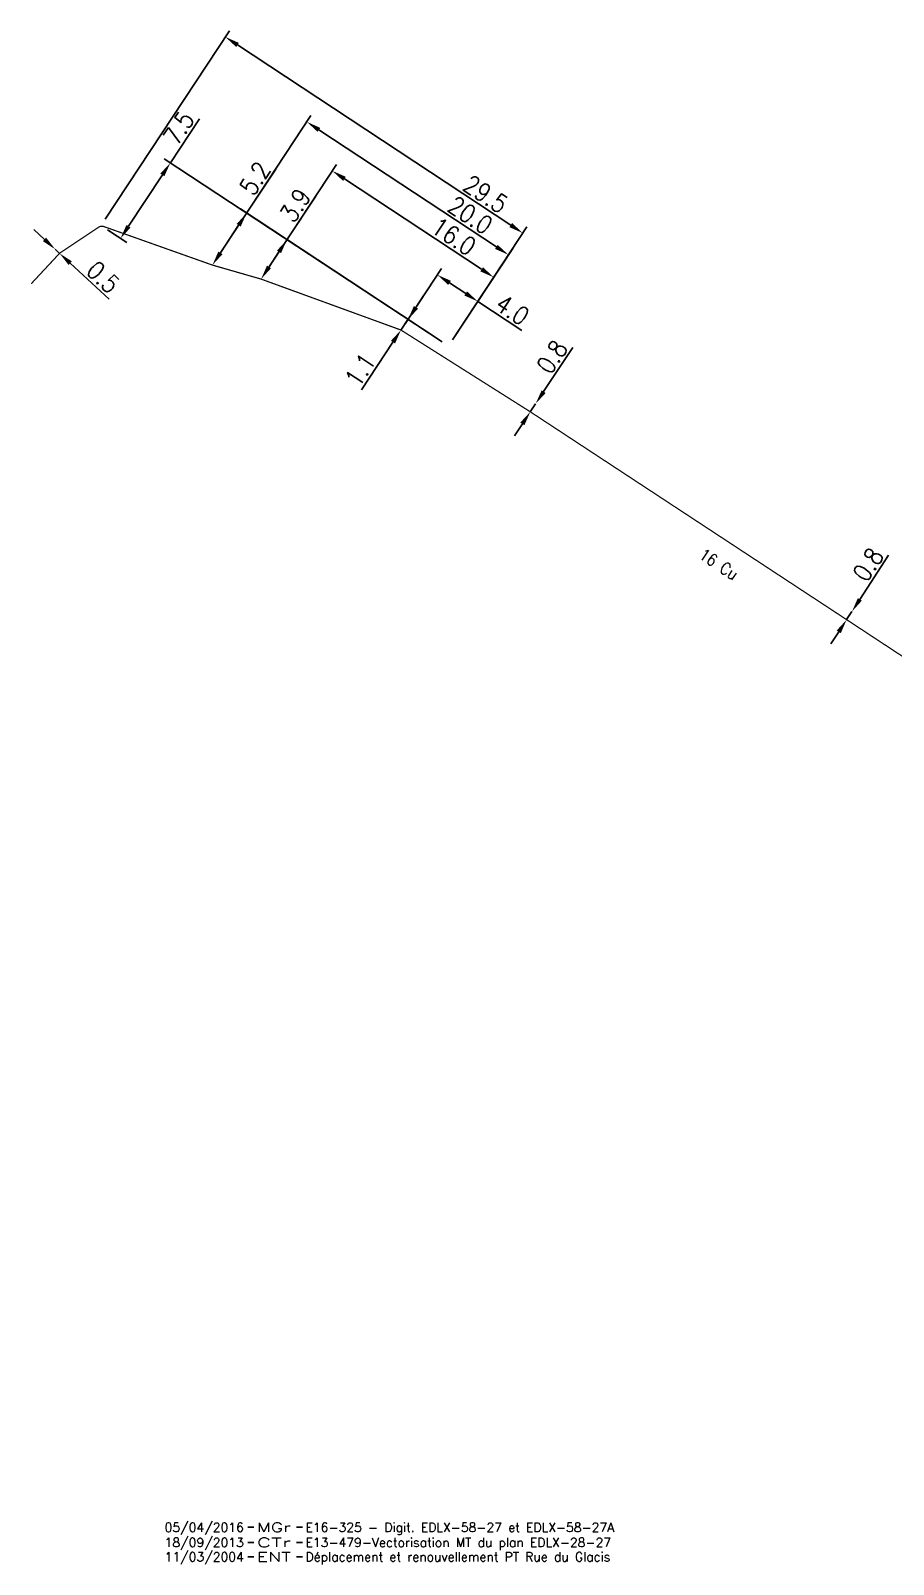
# Model space of a CAD drawing. Header units: millimetres. Extents: x 200000 to 200484, y 53266 to 53990.
# Drawn here: x 200000 to 200071.4, y 53510.1 to 53637.1 of the extents above; entities that cross this region are included whole.
import ezdxf
from ezdxf.enums import TextEntityAlignment as Align

# ---------------------------------------------------------------- set-up
doc = ezdxf.new("R2010")
doc.units = ezdxf.units.MM
doc.header["$PDMODE"] = 34
doc.layers.get('0').update_dxf_attribs({"linetype": 'CONTINUOUS'})
doc.layers.get('DEFPOINTS').update_dxf_attribs({"linetype": 'CONTINUOUS'})
doc.layers.add('M_130', color=3, linetype='M_ST_15')
doc.layers.add('M_910', color=7, linetype='CONTINUOUS', plot=False)
doc.styles.get("Standard").update_dxf_attribs({"font": 'romans.shx', "width": 0.85})
doc.linetypes.add('M_ST_15', pattern='A,5,-0.3,["XX",Standard,S=1,R=0,X=0,Y=-0.5],-2.5', length=7.8)
doc.dimstyles.get("Standard").update_dxf_attribs({"dimtxt": 1.5, "dimasz": 1.2, "dimexe": 0.625, "dimexo": 0.625, "dimgap": 0.25, "dimtad": 1, "dimdec": 1, "dimzin": 0, "dimdsep": 46, "dimtxsty": 'Standard', "dimcen": -0.5, "dimadec": 0, "dimazin": 0, "dimtfac": 1, "dimtdec": 1, "dimtmove": 0, "dimatfit": 3, "dimfxl": 0, "dimtolj": 1, "dimtzin": 0, "dimarcsym": 0})

# ---------------------------------------------------------------- blocks, each defined once
blk = doc.blocks.new('GIS_MODF')
at = {"color": 0, "linetype": 'Continuous', "flags": 128}
for points in [[(-2.26, -0.01), (-1.76, -0.01)], [(1.76, -0.01), (2.26, -0.01)]]:
    blk.add_lwpolyline(points, dxfattribs=at)
at = {"color": 0, "linetype": 'Continuous'}
blk.add_attdef('DATE', text='', height=0.75, dxfattribs=at).set_placement((-2.58, -0.39), align=Align.RIGHT)
at = {"color": 0, "linetype": 'Continuous', "width": 3.590909}
blk.add_attdef('USER', text='', height=0.75, dxfattribs=at).set_placement((-1.52, -0.39), (1.31, -0.39), align=Align.FIT)
at = {"color": 0, "linetype": 'Continuous'}
blk.add_attdef('DESC', (2.53, -0.39), '', height=0.75, dxfattribs=at)
blk = doc.blocks.new('*D29')
at = {"layer": 'DEFPOINTS', "color": 0, "linetype": 'Continuous', "transparency": 16777216}
for p in [(200067.95, 53589.02), (200067.95, 53589.02), (200067.51, 53588.35)]:
    blk.add_point(p, dxfattribs=at)
at = {"layer": 'M_130', "color": 0, "linetype": 'Continuous', "lineweight": -2, "transparency": 16777216}
for p, q in [((200068.6, 53590.03), (200070.99, 53593.69)), ((200067.51, 53588.35), (200067.95, 53589.02)), ((200066.86, 53587.34), (200066.2, 53586.34))]:
    blk.add_line(p, q, dxfattribs=at)
at = {"layer": 'M_130', "color": 0, "linetype": 'Continuous', "transparency": 16777216}
for points in [[(200068.44, 53590.13), (200068.77, 53589.92), (200067.95, 53589.02)], [(200066.69, 53587.45), (200067.03, 53587.23), (200067.51, 53588.35)]]:
    blk.add_solid(points, dxfattribs=at)
at = {"layer": 'M_130', "color": 0, "linetype": 'Continuous', "transparency": 16777216, "insert": (200069.29, 53592.91), "char_height": 1.5, "attachment_point": 5, "rotation": 56.9254}
blk.add_mtext('\\A1;0.8', dxfattribs=at)
blk = doc.blocks.new('*D30')
at = {"layer": 'DEFPOINTS', "color": 0, "linetype": 'Continuous', "transparency": 16777216}
for p in [(200041.32, 53605.56), (200041.76, 53606.23), (200041.76, 53606.23)]:
    blk.add_point(p, dxfattribs=at)
at = {"layer": 'M_130', "color": 0, "linetype": 'Continuous', "lineweight": -2, "transparency": 16777216}
for p, q in [((200042.42, 53607.23), (200044.83, 53610.88)), ((200041.32, 53605.56), (200041.76, 53606.23)), ((200040.66, 53604.56), (200040, 53603.56))]:
    blk.add_line(p, q, dxfattribs=at)
at = {"layer": 'M_130', "color": 0, "linetype": 'Continuous', "transparency": 16777216}
for points in [[(200042.26, 53607.34), (200042.59, 53607.12), (200041.76, 53606.23)], [(200040.49, 53604.67), (200040.83, 53604.45), (200041.32, 53605.56)]]:
    blk.add_solid(points, dxfattribs=at)
at = {"layer": 'M_130', "color": 0, "linetype": 'Continuous', "transparency": 16777216, "insert": (200043.12, 53610.11), "char_height": 1.5, "attachment_point": 5, "rotation": 56.5953}
blk.add_mtext('\\A1;0.8', dxfattribs=at)
blk = doc.blocks.new('*D31')
at = {"layer": 'DEFPOINTS', "color": 0, "linetype": 'Continuous', "transparency": 16777216}
for p in [(200036.97, 53614.7), (200030.61, 53612.33), (200034.53, 53611)]:
    blk.add_point(p, dxfattribs=at)
at = {"layer": 'M_130', "color": 0, "linetype": 'Continuous', "lineweight": -2, "transparency": 16777216}
for p, q in [((200030.96, 53612.85), (200033.97, 53617.42)), ((200034.63, 53616.24), (200035.97, 53615.36)), ((200034.87, 53611.52), (200037.31, 53615.22)), ((200036.97, 53614.7), (200040.62, 53612.29))]:
    blk.add_line(p, q, dxfattribs=at)
at = {"layer": 'M_130', "color": 0, "linetype": 'Continuous', "transparency": 16777216}
for points in [[(200034.74, 53616.41), (200034.52, 53616.07), (200033.63, 53616.9)], [(200036.08, 53615.53), (200035.86, 53615.19), (200036.97, 53614.7)]]:
    blk.add_solid(points, dxfattribs=at)
at = {"layer": 'M_130', "color": 0, "linetype": 'Continuous', "transparency": 16777216, "insert": (200039.84, 53614), "char_height": 1.5, "attachment_point": 5, "rotation": 326.5953}
blk.add_mtext('\\A1;4.0', dxfattribs=at)
blk = doc.blocks.new('*D32')
at = {"layer": 'DEFPOINTS', "color": 0, "linetype": 'Continuous', "transparency": 16777216}
for p in [(200031.19, 53613.2), (200030.61, 53612.33), (200034.53, 53611)]:
    blk.add_point(p, dxfattribs=at)
at = {"layer": 'M_130', "color": 0, "linetype": 'Continuous', "lineweight": -2, "transparency": 16777216}
for p, q in [((200031.85, 53614.21), (200032.51, 53615.21)), ((200031.19, 53613.2), (200030.61, 53612.33)), ((200034.01, 53611.35), (200030.67, 53613.55)), ((200029.95, 53611.33), (200027.35, 53607.38))]:
    blk.add_line(p, q, dxfattribs=at)
at = {"layer": 'M_130', "color": 0, "linetype": 'Continuous', "transparency": 16777216}
for points in [[(200031.68, 53614.32), (200032.02, 53614.1), (200031.19, 53613.2)], [(200029.78, 53611.44), (200030.12, 53611.22), (200030.61, 53612.33)]]:
    blk.add_solid(points, dxfattribs=at)
at = {"layer": 'M_130', "color": 0, "linetype": 'Continuous', "transparency": 16777216, "insert": (200027.24, 53609.03), "char_height": 1.5, "attachment_point": 5, "rotation": 56.5953}
blk.add_mtext('\\A1;1.1', dxfattribs=at)
blk = doc.blocks.new('*D33')
at = {"layer": 'DEFPOINTS', "color": 0, "linetype": 'Continuous', "transparency": 16777216}
for p in [(200021.17, 53619.81), (200019.03, 53616.55), (200034.53, 53611)]:
    blk.add_point(p, dxfattribs=at)
at = {"layer": 'M_130', "color": 0, "linetype": 'Continuous', "lineweight": -2, "transparency": 16777216}
for p, q in [((200021.17, 53619.81), (200023.55, 53623.41)), ((200034.01, 53611.35), (200020.65, 53620.15)), ((200019.69, 53617.56), (200020.51, 53618.81)), ((200019.55, 53616.21), (200019.55, 53616.21))]:
    blk.add_line(p, q, dxfattribs=at)
at = {"layer": 'M_130', "color": 0, "linetype": 'Continuous', "transparency": 16777216}
for points in [[(200020.35, 53618.92), (200020.68, 53618.7), (200021.17, 53619.81)], [(200019.52, 53617.67), (200019.85, 53617.45), (200019.03, 53616.55)]]:
    blk.add_solid(points, dxfattribs=at)
at = {"layer": 'M_130', "color": 0, "linetype": 'Continuous', "transparency": 16777216, "insert": (200021.86, 53622.66), "char_height": 1.5, "attachment_point": 5, "rotation": 56.5953}
blk.add_mtext('\\A1;3.9', dxfattribs=at)
blk = doc.blocks.new('*D34')
at = {"layer": 'DEFPOINTS', "color": 0, "linetype": 'Continuous', "transparency": 16777216}
for p in [(200038.29, 53616.7), (200019.03, 53616.55), (200034.53, 53611)]:
    blk.add_point(p, dxfattribs=at)
at = {"layer": 'M_130', "color": 0, "linetype": 'Continuous', "lineweight": -2, "transparency": 16777216}
for p, q in [((200019.37, 53617.08), (200025.28, 53626.03)), ((200025.93, 53624.85), (200037.29, 53617.36)), ((200034.87, 53611.52), (200038.63, 53617.22))]:
    blk.add_line(p, q, dxfattribs=at)
at = {"layer": 'M_130', "color": 0, "linetype": 'Continuous', "transparency": 16777216}
for points in [[(200026.04, 53625.02), (200025.82, 53624.68), (200024.93, 53625.51)], [(200037.4, 53617.53), (200037.18, 53617.19), (200038.29, 53616.7)]]:
    blk.add_solid(points, dxfattribs=at)
at = {"layer": 'M_130', "color": 0, "linetype": 'Continuous', "transparency": 16777216, "insert": (200034.98, 53620.08), "char_height": 1.5, "attachment_point": 5, "rotation": 326.5953}
blk.add_mtext('\\A1;16.0', dxfattribs=at)
blk = doc.blocks.new('*D35')
at = {"layer": 'DEFPOINTS', "color": 0, "linetype": 'Continuous', "transparency": 16777216}
for p in [(200039.51, 53618.56), (200015, 53617.71), (200034.53, 53611)]:
    blk.add_point(p, dxfattribs=at)
at = {"layer": 'M_130', "color": 0, "linetype": 'Continuous', "lineweight": -2, "transparency": 16777216}
for p, q in [((200015.34, 53618.24), (200023.16, 53630.09)), ((200023.82, 53628.91), (200038.51, 53619.22)), ((200034.87, 53611.52), (200039.86, 53619.08))]:
    blk.add_line(p, q, dxfattribs=at)
at = {"layer": 'M_130', "color": 0, "linetype": 'Continuous', "transparency": 16777216}
for points in [[(200023.93, 53629.07), (200023.71, 53628.74), (200022.82, 53629.57)], [(200038.62, 53619.38), (200038.4, 53619.05), (200039.51, 53618.56)]]:
    blk.add_solid(points, dxfattribs=at)
at = {"layer": 'M_130', "color": 0, "linetype": 'Continuous', "transparency": 16777216, "insert": (200036.35, 53621.84), "char_height": 1.5, "attachment_point": 5, "rotation": 326.5953}
blk.add_mtext('\\A1;20.0', dxfattribs=at)
blk = doc.blocks.new('*D36')
at = {"layer": 'DEFPOINTS', "color": 0, "linetype": 'Continuous', "transparency": 16777216}
for p in [(200017.83, 53622.01), (200015, 53617.71), (200034.53, 53611)]:
    blk.add_point(p, dxfattribs=at)
at = {"layer": 'M_130', "color": 0, "linetype": 'Continuous', "lineweight": -2, "transparency": 16777216}
for p, q in [((200017.83, 53622.01), (200020.24, 53625.66)), ((200034.01, 53611.35), (200017.31, 53622.36)), ((200015.66, 53618.72), (200017.17, 53621.01))]:
    blk.add_line(p, q, dxfattribs=at)
at = {"layer": 'M_130', "color": 0, "linetype": 'Continuous', "transparency": 16777216}
for points in [[(200017.01, 53621.12), (200017.34, 53620.9), (200017.83, 53622.01)], [(200015.49, 53618.83), (200015.83, 53618.61), (200015, 53617.71)]]:
    blk.add_solid(points, dxfattribs=at)
at = {"layer": 'M_130', "color": 0, "linetype": 'Continuous', "transparency": 16777216, "insert": (200018.53, 53624.89), "char_height": 1.5, "attachment_point": 5, "rotation": 56.5953}
blk.add_mtext('\\A1;5.2', dxfattribs=at)
blk = doc.blocks.new('*D37')
at = {"layer": 'DEFPOINTS', "color": 0, "linetype": 'Continuous', "transparency": 16777216}
for p in [(200005.77, 53620.98), (200040.7, 53620.36), (200034.53, 53611)]:
    blk.add_point(p, dxfattribs=at)
at = {"layer": 'M_130', "color": 0, "linetype": 'Continuous', "lineweight": -2, "transparency": 16777216}
for p, q in [((200006.12, 53621.5), (200016.42, 53637.12)), ((200017.08, 53635.94), (200039.7, 53621.02)), ((200034.87, 53611.52), (200041.04, 53620.88))]:
    blk.add_line(p, q, dxfattribs=at)
at = {"layer": 'M_130', "color": 0, "linetype": 'Continuous', "transparency": 16777216}
for points in [[(200017.19, 53636.11), (200016.97, 53635.77), (200016.07, 53636.6)], [(200039.81, 53621.19), (200039.59, 53620.85), (200040.7, 53620.36)]]:
    blk.add_solid(points, dxfattribs=at)
at = {"layer": 'M_130', "color": 0, "linetype": 'Continuous', "transparency": 16777216, "insert": (200037.62, 53623.59), "char_height": 1.5, "attachment_point": 5, "rotation": 326.5953}
blk.add_mtext('\\A1;29.5', dxfattribs=at)
blk = doc.blocks.new('*D38')
at = {"layer": 'DEFPOINTS', "color": 0, "linetype": 'Continuous', "transparency": 16777216}
for p in [(200011.52, 53626.18), (200005.77, 53620.98), (200034.53, 53611)]:
    blk.add_point(p, dxfattribs=at)
at = {"layer": 'M_130', "color": 0, "linetype": 'Continuous', "lineweight": -2, "transparency": 16777216}
for p, q in [((200011.52, 53626.18), (200013.92, 53629.83)), ((200034.01, 53611.35), (200010.99, 53626.52)), ((200008.05, 53620.92), (200010.86, 53625.18)), ((200006.3, 53620.64), (200007.91, 53619.57))]:
    blk.add_line(p, q, dxfattribs=at)
at = {"layer": 'M_130', "color": 0, "linetype": 'Continuous', "transparency": 16777216}
for points in [[(200010.69, 53625.29), (200011.02, 53625.07), (200011.52, 53626.18)], [(200007.88, 53621.03), (200008.21, 53620.81), (200007.39, 53619.92)]]:
    blk.add_solid(points, dxfattribs=at)
at = {"layer": 'M_130', "color": 0, "linetype": 'Continuous', "transparency": 16777216, "insert": (200012.22, 53629.06), "char_height": 1.5, "attachment_point": 5, "rotation": 56.5953}
blk.add_mtext('\\A1;7.5', dxfattribs=at)
blk = doc.blocks.new('*D53')
at = {"layer": 'DEFPOINTS', "color": 0, "linetype": 'Continuous', "transparency": 16777216}
for p in [(200001.98, 53619.02), (200001.98, 53619.02), (200002.34, 53618.68)]:
    blk.add_point(p, dxfattribs=at)
at = {"layer": 'M_130', "color": 0, "linetype": 'Continuous', "lineweight": -2, "transparency": 16777216}
for p, q in [((200001.09, 53619.84), (200000.21, 53620.65)), ((200001.98, 53619.02), (200002.34, 53618.68)), ((200003.22, 53617.87), (200006.44, 53614.9))]:
    blk.add_line(p, q, dxfattribs=at)
at = {"layer": 'M_130', "color": 0, "linetype": 'Continuous', "transparency": 16777216}
for points in [[(200001.23, 53619.98), (200000.96, 53619.69), (200001.98, 53619.02)], [(200003.36, 53618.02), (200003.09, 53617.72), (200002.34, 53618.68)]]:
    blk.add_solid(points, dxfattribs=at)
at = {"layer": 'M_130', "color": 0, "linetype": 'Continuous', "transparency": 16777216, "insert": (200005.95, 53616.71), "char_height": 1.5, "attachment_point": 5, "rotation": 317.2667}
blk.add_mtext('\\A1;0.5', dxfattribs=at)

msp = doc.modelspace()

# ---------------------------------------------------------------- linework, layer by layer
at = {"layer": 'M_130', "const_width": 0.1}
msp.add_lwpolyline([(200100.93, 53566.37), (200067.51, 53588.35), (200041.32, 53605.56), (200030.66, 53612.3, 0.053411), (200030.56, 53612.35), (200019.03, 53616.55), (200015, 53617.71), (200006.01, 53620.9, 0.236985), (200005.57, 53620.84), (200002.39, 53618.72, 0.058714), (200002.3, 53618.64), (200002.3, 53618.64), (200002.3, 53618.64), (200000, 53616.17)], format="xyb", dxfattribs=at)

# ---------------------------------------------------------------- block references
at = {"layer": 'M_910'}
ref = msp.add_blockref('GIS_MODF', (200020.19, 53513.2), dxfattribs=at)
ref.add_attrib('DATE', '05/04/2016', dxfattribs={"layer": '0', "color": 0, "linetype": 'Continuous', "height": 0.75}).set_placement((200017.6, 53512.81), align=Align.RIGHT)
ref.add_attrib('USER', 'MGr', dxfattribs={"layer": '0', "color": 0, "linetype": 'Continuous', "height": 0.75, "width": 1.385965}).set_placement((200018.67, 53512.81), (200021.49, 53512.81), align=Align.FIT)
ref.add_attrib('DESC', 'E16-325 - Digit. EDLX-58-27 et EDLX-58-27A', (200022.71, 53512.81), dxfattribs={"layer": '0', "color": 0, "linetype": 'Continuous', "height": 0.75})
ref = msp.add_blockref('GIS_MODF', (200020.19, 53511.94), dxfattribs=at)
ref.add_attrib('DATE', '18/09/2013', dxfattribs={"layer": '0', "color": 0, "linetype": 'Continuous', "height": 0.75}).set_placement((200017.6, 53511.56), align=Align.RIGHT)
ref.add_attrib('USER', 'CTr', dxfattribs={"layer": '0', "color": 0, "linetype": 'Continuous', "height": 0.75, "width": 1.612245}).set_placement((200018.67, 53511.56), (200021.49, 53511.56), align=Align.FIT)
ref.add_attrib('DESC', 'E13-479-Vectorisation MT du plan EDLX-28-27', (200022.71, 53511.56), dxfattribs={"layer": '0', "color": 0, "linetype": 'Continuous', "height": 0.75})
ref = msp.add_blockref('GIS_MODF', (200020.19, 53510.76), dxfattribs=at)
ref.add_attrib('DATE', '11/03/2004', dxfattribs={"layer": '0', "color": 0, "linetype": 'Continuous', "height": 0.75}).set_placement((200017.6, 53510.37), align=Align.RIGHT)
ref.add_attrib('USER', 'ENT', dxfattribs={"layer": '0', "color": 0, "linetype": 'Continuous', "height": 0.75, "width": 1.410714}).set_placement((200018.67, 53510.37), (200021.49, 53510.37), align=Align.FIT)
ref.add_attrib('DESC', 'Déplacement et renouvellement PT Rue du Glacis', (200022.71, 53510.37), dxfattribs={"layer": '0', "color": 0, "linetype": 'Continuous', "height": 0.75})

# ---------------------------------------------------------------- texts
at = {"layer": 'M_130', "width": 0.85}
msp.add_text('16 Cu', height=1, rotation=326.6837, dxfattribs=at).set_placement((200056.92, 53592.95), align=Align.MIDDLE)

# ---------------------------------------------------------------- dimensions: what is measured, and where the dimension line sits
at = {"layer": 'M_130', "linetype": 'Continuous'}
for base, p1, p2, angle, picture, middle in [((200040.7, 53620.36), (200005.77, 53620.98), (200034.53, 53611), 146.5953, '*D37', (200037.07, 53622.75)), ((200011.52, 53626.18), (200005.77, 53620.98), (200034.53, 53611), 236.5953, '*D38', (200013.05, 53628.5)), ((200039.51, 53618.56), (200015, 53617.71), (200034.53, 53611), 146.5953, '*D35', (200035.8, 53621.01)), ((200017.8337, 53622.0128), (200014.9984, 53617.7136), (200034.5298, 53611.0018), 236.5953, '*D36', (200019.3674, 53624.3383)), ((200038.29, 53616.7), (200019.03, 53616.55), (200034.53, 53611), 146.5953, '*D34', (200034.43, 53619.24)), ((200021.17, 53619.81), (200019.03, 53616.55), (200034.53, 53611), 236.5953, '*D33', (200022.69, 53622.11)), ((200001.98, 53619.02), (200002.34, 53618.68), (200001.98, 53619.02), 317.2667, '*D53', (200005.27, 53615.98)), ((200036.97, 53614.7), (200030.61, 53612.33), (200034.53, 53611), 146.5953, '*D31', (200039.29, 53613.17)), ((200031.19, 53613.2), (200030.61, 53612.33), (200034.53, 53611), 236.5953, '*D32', (200028.07, 53608.48)), ((200041.76, 53606.23), (200041.32, 53605.56), (200041.76, 53606.23), 236.5953, '*D30', (200043.96, 53609.56)), ((200067.95, 53589.02), (200067.51, 53588.35), (200067.95, 53589.02), 236.9254, '*D29', (200070.12, 53592.36))]:
    dim = msp.add_linear_dim(base=base, p1=p1, p2=p2, angle=angle, dimstyle='Standard', dxfattribs=at)
    dim.commit()
    dim.dimension.update_dxf_attribs({"geometry": picture, "text_midpoint": middle, "dimtype": 160})

doc.saveas('drawing.dxf')
